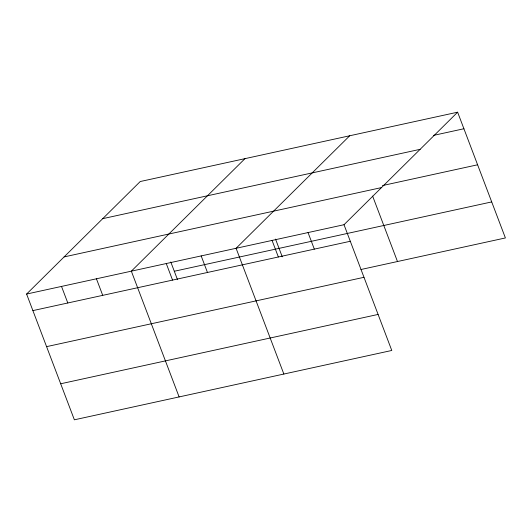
<?xml version="1.0" encoding="UTF-8"?>
<svg xmlns="http://www.w3.org/2000/svg" width="532" height="532" viewBox="0 0 532 532"><rect width="100%" height="100%" fill="white"/><g stroke="black" fill="none" stroke-linecap="round" stroke-linejoin="round"><path stroke-width="0.8" d="M457.626 112.192L344.011 224.71L391.778 350.468L74.374 419.808L26.6 294.05L140.222 181.532L457.626 112.192L505.4 237.95L360.942 269.511M244.966 158.649L131.344 271.167L179.118 396.925M349.71 135.766L236.088 248.284L283.862 374.043M433.54 135.387L463.917 128.751M102.723 218.659L420.134 149.326M382.481 185.568L477.61 164.787M64.093 256.916L381.504 187.583M26.6 294.05L344.011 224.71M174.303 271.253L491.714 201.914M32.891 310.608L350.302 241.269M46.577 346.645L363.988 277.305M60.681 383.772L378.092 314.432M372.626 196.095L397.484 261.525M308.035 232.57L314.326 249.129M275.523 239.087L282.253 256.803M272.065 240.431L278.356 256.989M201.176 255.912L207.467 272.47M170.779 261.97L177.508 279.686M166.263 263.54L172.548 280.098M96.432 278.795L102.723 295.353M61.513 286.422L67.803 302.981"/></g></svg>
